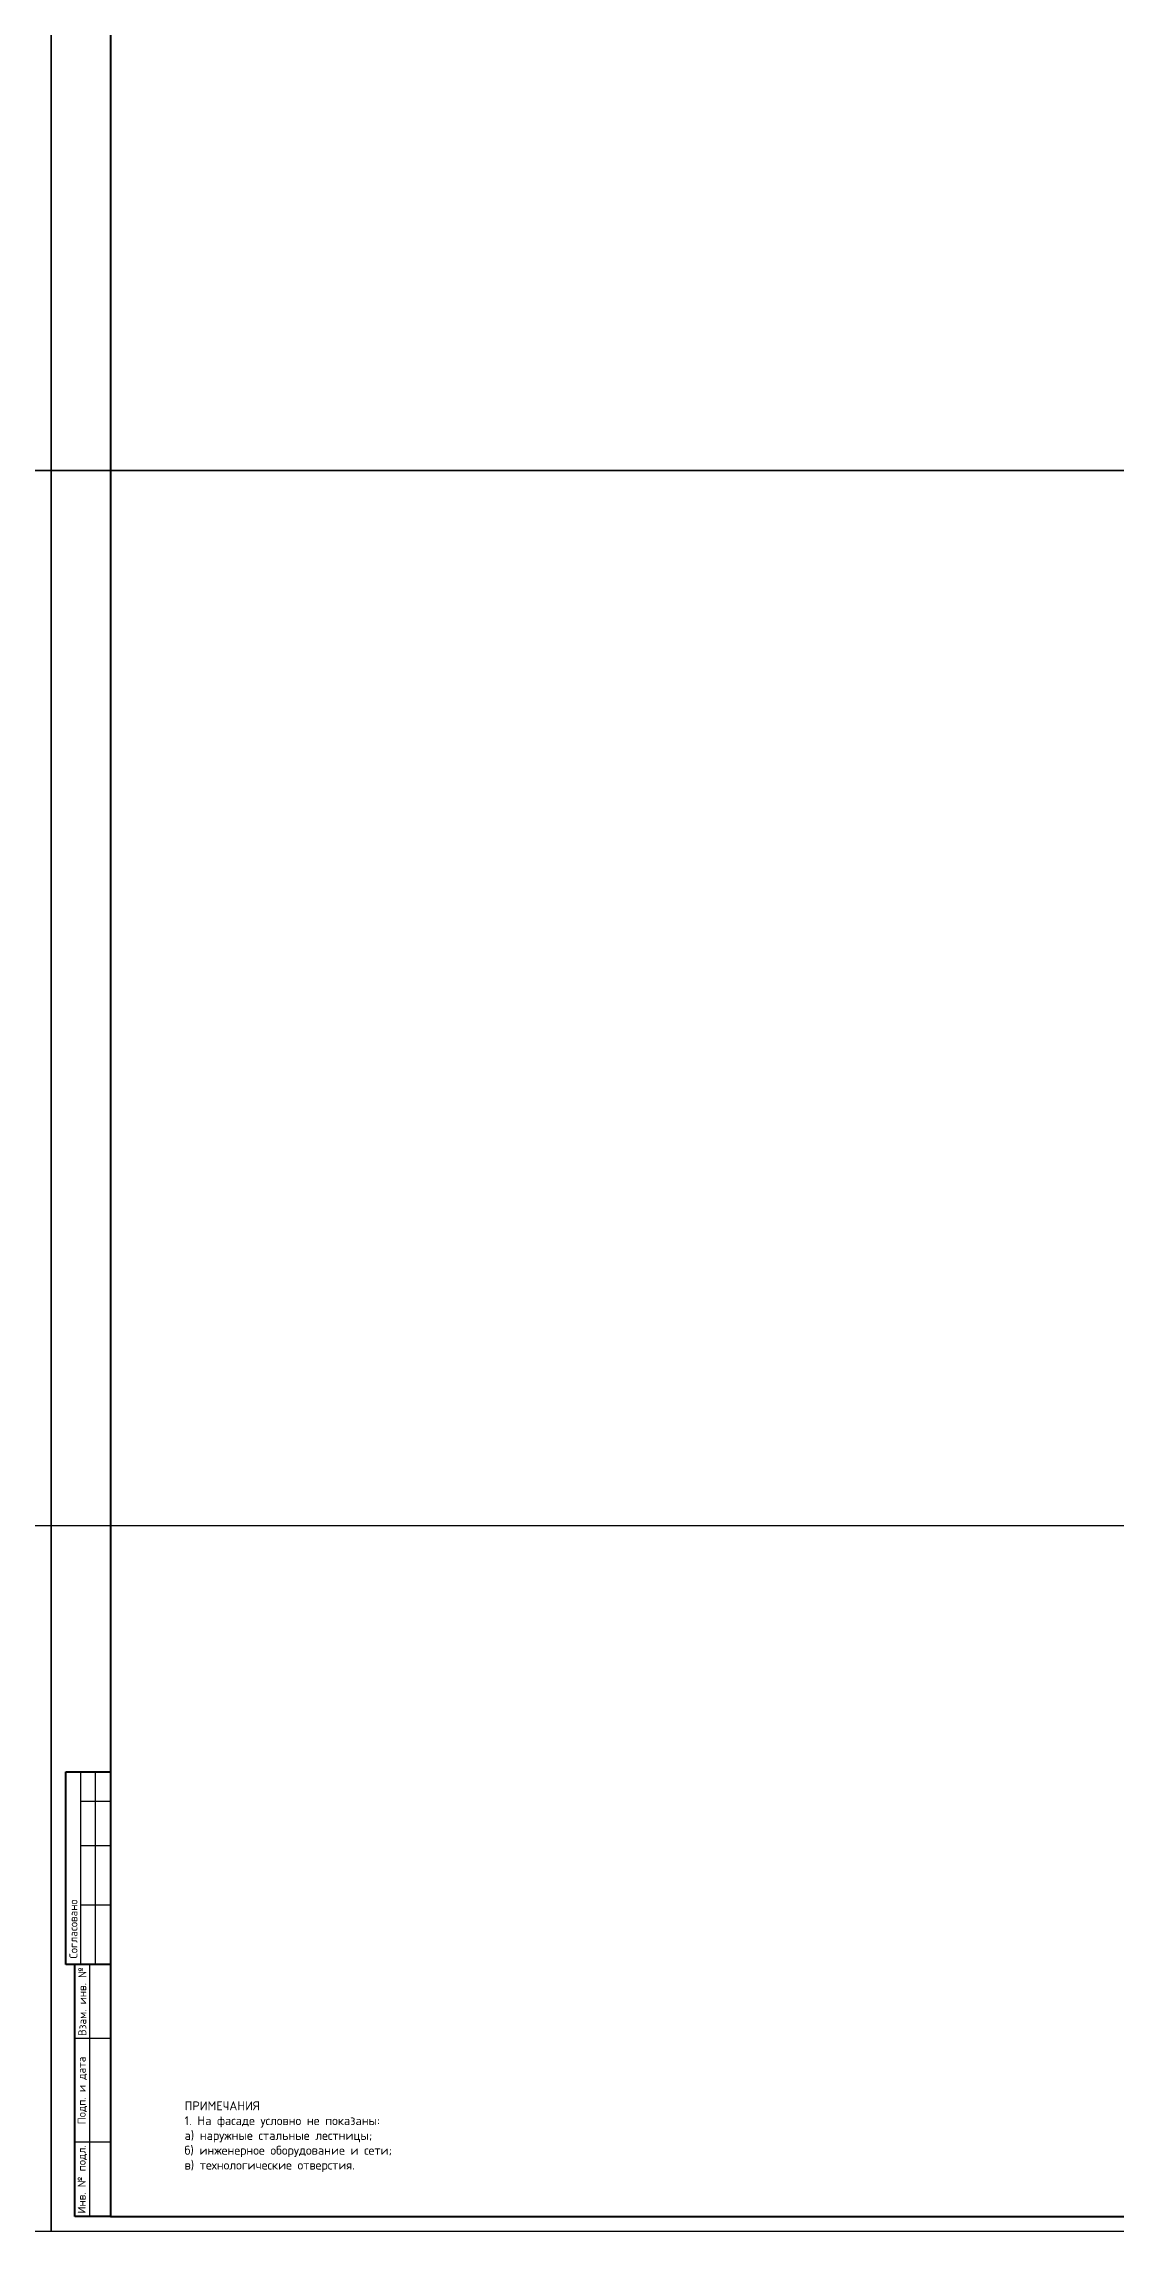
# Model space of a CAD drawing. Extents: x -50000 to 1632000, y -47600 to 308800.
# Drawn here: x 1295100 to 1367388, y -47600 to 100000 of the extents above; entities that cross this region are included whole.
import ezdxf

# ---------------------------------------------------------------- set-up
doc = ezdxf.new("R2010")
doc.units = 0
doc.header["$MEASUREMENT"] = 0
doc.layers.get('Defpoints').update_dxf_attribs({"color": 6})
doc.layers.add('2', color=7, linetype='Continuous')
doc.styles.get("Standard").update_dxf_attribs({"font": 'isocpeur.ttf'})

# ---------------------------------------------------------------- blocks, each defined once
blk = doc.blocks.new('Штамп_Согл')
at = {"linetype": 'Continuous', "lineweight": -2}
for p, q in [((-15, 85), (-15, 150)), ((-15, 150), (0, 150)), ((0, 85), (-15, 85)), ((-12, 0), (-12, 85)), ((0, 0), (-12, 0))]:
    blk.add_line(p, q, dxfattribs=at)
at = {"linetype": 'Continuous', "lineweight": 25}
for p, q in [((-10, 85), (-10, 150)), ((-5, 85), (-5, 150)), ((0, 140), (-10, 140)), ((0, 125), (-10, 125)), ((0, 105), (-10, 105)), ((-7, 0), (-7, 85)), ((0, 60), (-12, 60)), ((0, 25), (-12, 25))]:
    blk.add_line(p, q, dxfattribs=at)
at = {"linetype": 'Continuous', "char_height": 2.7, "rotation": 90, "line_spacing_factor": 0.8}
for s, insert, attachment_point in [('Согласовано', (-12.5, 87), 4), ('Взам. инв. №', (-9.5, 72.5), 5), ('Подп. и дата', (-9.5, 42.5), 5), ('Инв. № подл.', (-9.5, 12.5), 5)]:
    blk.add_mtext(s, dxfattribs=dict(at, insert=insert, attachment_point=attachment_point))

msp = doc.modelspace()

# ---------------------------------------------------------------- linework, layer by layer
at = {"layer": '2', "linetype": 'Continuous', "lineweight": 40, "flags": 128}
msp.add_lwpolyline([(1299600, -46600), (1631000, -46600), (1631000, 189000), (1299600, 189000)], close=True, dxfattribs=at)
at = {"layer": 'Defpoints'}
msp.add_line((1632000, 0), (-50000, 0), dxfattribs=at)
for points in [[(1127400, 71200), (1295600, 71200), (1295600, 190000), (1127400, 190000)], [(1295600, 71200), (1463800, 71200), (1463800, 190000), (1295600, 190000)], [(1127400, -47600), (1295600, -47600), (1295600, 71200), (1127400, 71200)], [(1295600, -47600), (1463800, -47600), (1463800, 71200), (1295600, 71200)]]:
    msp.add_lwpolyline(points, close=True, dxfattribs=at)
at = {"layer": 'Defpoints', "ltscale": 200}
msp.add_lwpolyline([(1295600, 71200), (1295600, -47600)], dxfattribs=at)

# ---------------------------------------------------------------- block references
at = {"layer": '2', "lineweight": 40, "xscale": 200, "yscale": 200, "zscale": 200}
msp.add_blockref('Штамп_Согл', (1299600, -46600), dxfattribs=at)

# ---------------------------------------------------------------- texts
at = {"layer": '2', "linetype": 'Continuous', "insert": (1304600, -43600), "char_height": 600, "attachment_point": 7}
msp.add_mtext('\\A1;ПРИМЕЧАНИЯ\\P1. На фасаде условно не показаны:\\Pа) наружные стальные лестницы;\\Pб) инженерное оборудование и сети;\\Pв) технологические отверстия.', dxfattribs=at)

doc.saveas('drawing.dxf')
